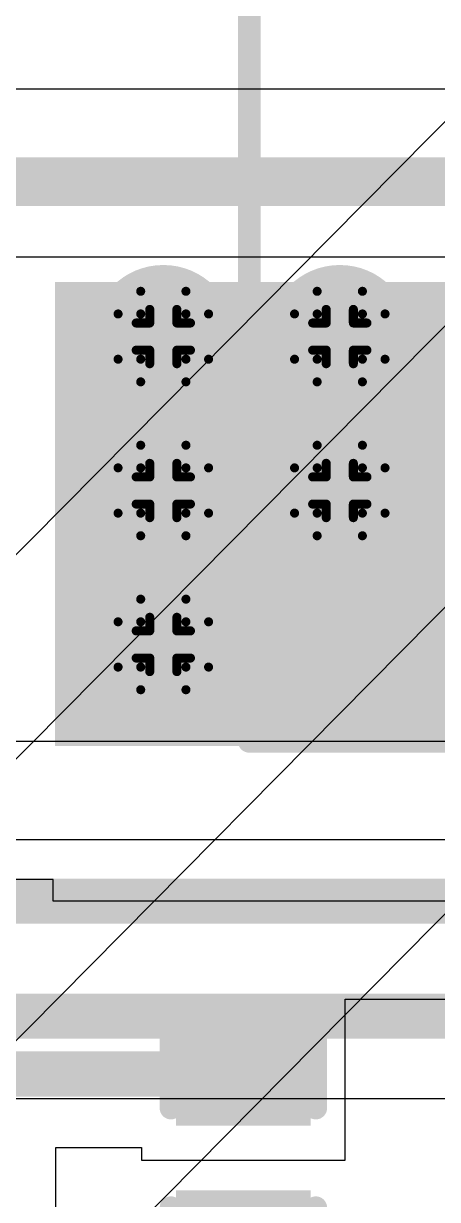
# Model space of a CAD drawing. Header units: inches. Extents: x -4 to 5258, y -4 to 5281.
# Drawn here: x 100.52 to 102.84, y 72.03 to 78.63 of the extents above; entities that cross this region are included whole.
import ezdxf

# ---------------------------------------------------------------- set-up
doc = ezdxf.new("R2010")
doc.units = ezdxf.units.IN
for name, color, linetype in [('Bottom Layer', 5, 'Continuous'), ('Bottom Solder', 6, 'Continuous'), ('Drill Drawing', 1, 'Continuous'), ('Layer 1', 16, 'Continuous'), ('Layer 2', 76, 'Continuous'), ('Top Layer', 1, 'Continuous'), ('Top Overlay', 2, 'Continuous'), ('Top Paste', 8, 'Continuous'), ('Top Solder', 216, 'Continuous'), ('Via Holes', 16, 'Continuous')]:
    doc.layers.add(name, color=color, linetype=linetype)

# ---------------------------------------------------------------- blocks, each defined once
blk = doc.blocks.new('13_WQFN_HR__3_2__31')
at = {"layer": 'Top Solder'}
for p in [(-0.575, 1.8099), (-0.5467, -0.9227), (0.575, 1.81), (1.1783, -0.9227)]:
    blk.add_line(p, (5220.6763, 5271.621), dxfattribs=at)
blk = doc.blocks.new('RES_2010_41')
at = {"layer": 'Top Layer'}
for points in [[(-2.8, 1.4), (-1.9, 1.4), (-1.9, -1.4), (-2.8, -1.4)], [(1.9, 1.4), (2.8, 1.4), (2.8, -1.4), (1.9, -1.4)]]:
    blk.add_hatch(color=1, dxfattribs=at).paths.add_polyline_path(points)
at = {"layer": 'Top Paste'}
for points in [[(-2.8, 1.4), (-1.9, 1.4), (-1.9, -1.4), (-2.8, -1.4)], [(1.9, 1.4), (2.8, 1.4), (2.8, -1.4), (1.9, -1.4)]]:
    blk.add_hatch(color=8, dxfattribs=at).paths.add_polyline_path(points)
at = {"layer": 'Top Solder'}
for points in [[(-2.9016, 1.5016), (-1.7984, 1.5016), (-1.7984, -1.5016), (-2.9016, -1.5016)], [(1.7984, 1.5016), (2.9016, 1.5016), (2.9016, -1.5016), (1.7984, -1.5016)]]:
    blk.add_hatch(color=216, dxfattribs=at).paths.add_polyline_path(points)
at = {"layer": 'Top Overlay'}
for points in [[(-2.921, 1.524, 0.127, 0.127, 0), (-2.921, -1.524, 0.127, 0.127, 0)], [(-2.921, 1.524, 0.127, 0.127, 0), (2.921, 1.524, 0.127, 0.127, 0)], [(2.921, 1.524, 0.127, 0.127, 0), (2.921, -1.524, 0.127, 0.127, 0)], [(-2.921, -1.524, 0.127, 0.127, 0), (2.921, -1.524, 0.127, 0.127, 0)]]:
    blk.add_lwpolyline(points, format="xyseb", dxfattribs=at)
for points in [[(-2.9527, 1.524, 0.0635, 0.0635, 1), (-2.8893, 1.524, 0.0635, 0.0635, 1)], [(-2.9527, 1.524, 0.0635, 0.0635, 1), (-2.8893, 1.524, 0.0635, 0.0635, 1)], [(2.8893, 1.524, 0.0635, 0.0635, 1), (2.9527, 1.524, 0.0635, 0.0635, 1)], [(2.8893, 1.524, 0.0635, 0.0635, 1), (2.9527, 1.524, 0.0635, 0.0635, 1)], [(-2.9527, -1.524, 0.0635, 0.0635, 1), (-2.8893, -1.524, 0.0635, 0.0635, 1)], [(-2.9527, -1.524, 0.0635, 0.0635, 1), (-2.8893, -1.524, 0.0635, 0.0635, 1)], [(2.8893, -1.524, 0.0635, 0.0635, 1), (2.9527, -1.524, 0.0635, 0.0635, 1)], [(2.8893, -1.524, 0.0635, 0.0635, 1), (2.9527, -1.524, 0.0635, 0.0635, 1)]]:
    blk.add_lwpolyline(points, format="xyseb", close=True, dxfattribs=at)
blk = doc.blocks.new('C___0402_235')
at = {"layer": 'Top Layer'}
for points in [[(-0.6985, -0.3175), (-0.6985, 0.3175), (-0.2413, 0.3175), (-0.2413, -0.3175)], [(0.2413, -0.3175), (0.2413, 0.3175), (0.6985, 0.3175), (0.6985, -0.3175)]]:
    blk.add_hatch(color=1, dxfattribs=at).paths.add_polyline_path(points)
at = {"layer": 'Top Paste'}
for points in [[(-0.6985, -0.3175), (-0.6985, 0.3175), (-0.2413, 0.3175), (-0.2413, -0.3175)], [(0.2413, -0.3175), (0.2413, 0.3175), (0.6985, 0.3175), (0.6985, -0.3175)]]:
    blk.add_hatch(color=8, dxfattribs=at).paths.add_polyline_path(points)
at = {"layer": 'Top Solder'}
for points in [[(-0.7585, -0.3775), (-0.7585, 0.3775), (-0.1813, 0.3775), (-0.1813, -0.3775)], [(0.1813, -0.3775), (0.1813, 0.3775), (0.7585, 0.3775), (0.7585, -0.3775)]]:
    blk.add_hatch(color=216, dxfattribs=at).paths.add_polyline_path(points)
at = {"layer": 'Top Overlay'}
for points in [[(-0.7874, 0.4064, 0.127, 0.127, 0), (-0.2794, 0.4064, 0.127, 0.127, 0)], [(-0.7874, -0.4064, 0.127, 0.127, 0), (-0.7874, 0.4064, 0.127, 0.127, 0)], [(0.2794, 0.4064, 0.127, 0.127, 0), (0.7874, 0.4064, 0.127, 0.127, 0)], [(0.7874, -0.4064, 0.127, 0.127, 0), (0.7874, 0.4064, 0.127, 0.127, 0)], [(-0.7874, -0.4064, 0.127, 0.127, 0), (-0.2794, -0.4064, 0.127, 0.127, 0)], [(0.7874, -0.4064, 0.127, 0.127, 0), (0.2794, -0.4064, 0.127, 0.127, 0)]]:
    blk.add_lwpolyline(points, format="xyseb", dxfattribs=at)
for points in [[(-0.8191, 0.4064, 0.0635, 0.0635, 1), (-0.7556, 0.4064, 0.0635, 0.0635, 1)], [(-0.8191, 0.4064, 0.0635, 0.0635, 1), (-0.7556, 0.4064, 0.0635, 0.0635, 1)], [(-0.3112, 0.4064, 0.0635, 0.0635, 1), (-0.2477, 0.4064, 0.0635, 0.0635, 1)], [(0.2477, 0.4064, 0.0635, 0.0635, 1), (0.3111, 0.4064, 0.0635, 0.0635, 1)], [(0.7557, 0.4064, 0.0635, 0.0635, 1), (0.8192, 0.4064, 0.0635, 0.0635, 1)], [(0.7557, 0.4064, 0.0635, 0.0635, 1), (0.8192, 0.4064, 0.0635, 0.0635, 1)], [(-0.8191, -0.4064, 0.0635, 0.0635, 1), (-0.7556, -0.4064, 0.0635, 0.0635, 1)], [(-0.8191, -0.4064, 0.0635, 0.0635, 1), (-0.7556, -0.4064, 0.0635, 0.0635, 1)], [(-0.3111, -0.4064, 0.0635, 0.0635, 1), (-0.2477, -0.4064, 0.0635, 0.0635, 1)], [(0.2477, -0.4064, 0.0635, 0.0635, 1), (0.3111, -0.4064, 0.0635, 0.0635, 1)], [(0.7556, -0.4064, 0.0635, 0.0635, 1), (0.8191, -0.4064, 0.0635, 0.0635, 1)], [(0.7556, -0.4064, 0.0635, 0.0635, 1), (0.8191, -0.4064, 0.0635, 0.0635, 1)]]:
    blk.add_lwpolyline(points, format="xyseb", close=True, dxfattribs=at)

msp = doc.modelspace()

# ---------------------------------------------------------------- hatches: boundary and pattern name
at = {"layer": 'Bottom Layer'}
h = msp.add_hatch(color=5, dxfattribs=at)
edge = h.paths.add_edge_path()
edge.add_arc((101.3029, 76.8687), 0.3, 0, 360)
h = msp.add_hatch(color=5, dxfattribs=at)
edge = h.paths.add_edge_path()
edge.add_arc((102.2935, 76.8687), 0.3, 0, 360)
h = msp.add_hatch(color=5, dxfattribs=at)
edge = h.paths.add_edge_path()
edge.add_arc((101.3029, 76.0051), 0.3, 0, 360)
h = msp.add_hatch(color=5, dxfattribs=at)
edge = h.paths.add_edge_path()
edge.add_arc((102.2935, 76.0051), 0.3, 0, 360)
h = msp.add_hatch(color=5, dxfattribs=at)
edge = h.paths.add_edge_path()
edge.add_arc((101.3029, 75.1414), 0.3, 0, 360)
at = {"layer": 'Bottom Solder'}
h = msp.add_hatch(color=6, dxfattribs=at)
edge = h.paths.add_edge_path()
edge.add_arc((101.3029, 76.8687), 0.4016, 0, 360)
h = msp.add_hatch(color=6, dxfattribs=at)
edge = h.paths.add_edge_path()
edge.add_arc((102.2935, 76.8687), 0.4016, 0, 360)
h = msp.add_hatch(color=6, dxfattribs=at)
edge = h.paths.add_edge_path()
edge.add_arc((101.3029, 76.0051), 0.4016, 0, 360)
h = msp.add_hatch(color=6, dxfattribs=at)
edge = h.paths.add_edge_path()
edge.add_arc((102.2935, 76.0051), 0.4016, 0, 360)
h = msp.add_hatch(color=6, dxfattribs=at)
edge = h.paths.add_edge_path()
edge.add_arc((101.3029, 75.1414), 0.4016, 0, 360)
at = {"layer": 'Layer 1'}
h = msp.add_hatch(color=16, dxfattribs=at)
edge = h.paths.add_edge_path()
edge.add_arc((101.3029, 76.8687), 0.3, 0, 360)
h = msp.add_hatch(color=16, dxfattribs=at)
edge = h.paths.add_edge_path()
edge.add_arc((102.2935, 76.8687), 0.3, 0, 360)
h = msp.add_hatch(color=16, dxfattribs=at)
edge = h.paths.add_edge_path()
edge.add_arc((101.3029, 76.0051), 0.3, 0, 360)
h = msp.add_hatch(color=16, dxfattribs=at)
edge = h.paths.add_edge_path()
edge.add_arc((102.2935, 76.0051), 0.3, 0, 360)
h = msp.add_hatch(color=16, dxfattribs=at)
edge = h.paths.add_edge_path()
edge.add_arc((101.3029, 75.1414), 0.3, 0, 360)
at = {"layer": 'Layer 2'}
h = msp.add_hatch(color=76, dxfattribs=at)
edge = h.paths.add_edge_path()
edge.add_arc((101.3029, 76.8687), 0.3, 0, 360)
h = msp.add_hatch(color=76, dxfattribs=at)
edge = h.paths.add_edge_path()
edge.add_arc((102.2935, 76.8687), 0.3, 0, 360)
h = msp.add_hatch(color=76, dxfattribs=at)
edge = h.paths.add_edge_path()
edge.add_arc((101.3029, 76.0051), 0.3, 0, 360)
h = msp.add_hatch(color=76, dxfattribs=at)
edge = h.paths.add_edge_path()
edge.add_arc((102.2935, 76.0051), 0.3, 0, 360)
h = msp.add_hatch(color=76, dxfattribs=at)
edge = h.paths.add_edge_path()
edge.add_arc((101.3029, 75.1414), 0.3, 0, 360)
at = {"layer": 'Top Layer'}
msp.add_hatch(color=1, dxfattribs=at).paths.add_polyline_path([(106.3489, 77.1747), (100.6955, 77.1747), (100.6955, 74.5718), (106.3489, 74.5718)])
h = msp.add_hatch(color=1, dxfattribs=at)
edge = h.paths.add_edge_path()
edge.add_arc((101.3029, 76.8687), 0.3, 0, 360)
h = msp.add_hatch(color=1, dxfattribs=at)
edge = h.paths.add_edge_path()
edge.add_arc((102.2935, 76.8687), 0.3, 0, 360)
h = msp.add_hatch(color=1, dxfattribs=at)
edge = h.paths.add_edge_path()
edge.add_arc((101.3029, 76.0051), 0.3, 0, 360)
h = msp.add_hatch(color=1, dxfattribs=at)
edge = h.paths.add_edge_path()
edge.add_arc((102.2935, 76.0051), 0.3, 0, 360)
h = msp.add_hatch(color=1, dxfattribs=at)
edge = h.paths.add_edge_path()
edge.add_arc((101.3029, 75.1414), 0.3, 0, 360)
at = {"layer": 'Top Solder'}
h = msp.add_hatch(color=216, dxfattribs=at)
edge = h.paths.add_edge_path()
edge.add_arc((101.3029, 76.8687), 0.4016, 0, 360)
h = msp.add_hatch(color=216, dxfattribs=at)
edge = h.paths.add_edge_path()
edge.add_arc((102.2935, 76.8687), 0.4016, 0, 360)
h = msp.add_hatch(color=216, dxfattribs=at)
edge = h.paths.add_edge_path()
edge.add_arc((101.3029, 76.0051), 0.4016, 0, 360)
h = msp.add_hatch(color=216, dxfattribs=at)
edge = h.paths.add_edge_path()
edge.add_arc((102.2935, 76.0051), 0.4016, 0, 360)
h = msp.add_hatch(color=216, dxfattribs=at)
edge = h.paths.add_edge_path()
edge.add_arc((101.3029, 75.1414), 0.4016, 0, 360)
at = {"layer": 'Via Holes'}
h = msp.add_hatch(color=7, dxfattribs=at)
edge = h.paths.add_edge_path()
edge.add_arc((101.3029, 76.8687), 0.15, 0, 360)
h = msp.add_hatch(color=7, dxfattribs=at)
edge = h.paths.add_edge_path()
edge.add_arc((102.2935, 76.8687), 0.15, 0, 360)
h = msp.add_hatch(color=7, dxfattribs=at)
edge = h.paths.add_edge_path()
edge.add_arc((101.3029, 76.0051), 0.15, 0, 360)
h = msp.add_hatch(color=7, dxfattribs=at)
edge = h.paths.add_edge_path()
edge.add_arc((102.2935, 76.0051), 0.15, 0, 360)
h = msp.add_hatch(color=7, dxfattribs=at)
edge = h.paths.add_edge_path()
edge.add_arc((101.3029, 75.1414), 0.15, 0, 360)

# ---------------------------------------------------------------- linework, layer by layer
at = {"layer": 'Drill Drawing'}
for points in [[(101.1759, 76.9957, 0.0508, 0.0508, 0), (101.1759, 77.1227, 0.0508, 0.0508, 0)], [(101.1759, 77.1227, 0.0508, 0.0508, 0), (101.4299, 77.1227, 0.0508, 0.0508, 0)], [(101.4299, 76.9957, 0.0508, 0.0508, 0), (101.4299, 77.1227, 0.0508, 0.0508, 0)], [(102.1665, 76.9957, 0.0508, 0.0508, 0), (102.1665, 77.1227, 0.0508, 0.0508, 0)], [(102.1665, 77.1227, 0.0508, 0.0508, 0), (102.4205, 77.1227, 0.0508, 0.0508, 0)], [(102.4205, 76.9957, 0.0508, 0.0508, 0), (102.4205, 77.1227, 0.0508, 0.0508, 0)], [(101.0489, 76.7417, 0.0508, 0.0508, 0), (101.0489, 76.9957, 0.0508, 0.0508, 0)], [(101.0489, 76.9957, 0.0508, 0.0508, 0), (101.1759, 76.9957, 0.0508, 0.0508, 0)], [(101.2267, 76.9449, 0.0508, 0.0508, 0), (101.2267, 77.0211, 0.0508, 0.0508, 0)], [(101.2267, 77.0211, 0.0508, 0.0508, 0), (101.3791, 77.0211, 0.0508, 0.0508, 0)], [(101.3791, 76.9449, 0.0508, 0.0508, 0), (101.3791, 77.0211, 0.0508, 0.0508, 0)], [(101.4299, 76.9957, 0.0508, 0.0508, 0), (101.5569, 76.9957, 0.0508, 0.0508, 0)], [(101.5569, 76.7417, 0.0508, 0.0508, 0), (101.5569, 76.9957, 0.0508, 0.0508, 0)], [(102.0395, 76.7417, 0.0508, 0.0508, 0), (102.0395, 76.9957, 0.0508, 0.0508, 0)], [(102.0395, 76.9957, 0.0508, 0.0508, 0), (102.1665, 76.9957, 0.0508, 0.0508, 0)], [(102.2173, 76.9449, 0.0508, 0.0508, 0), (102.2173, 77.0211, 0.0508, 0.0508, 0)], [(102.2173, 77.0211, 0.0508, 0.0508, 0), (102.3697, 77.0211, 0.0508, 0.0508, 0)], [(102.3697, 76.9449, 0.0508, 0.0508, 0), (102.3697, 77.0211, 0.0508, 0.0508, 0)], [(102.4205, 76.9957, 0.0508, 0.0508, 0), (102.5475, 76.9957, 0.0508, 0.0508, 0)], [(102.5475, 76.7417, 0.0508, 0.0508, 0), (102.5475, 76.9957, 0.0508, 0.0508, 0)], [(101.1505, 76.7925, 0.0508, 0.0508, 0), (101.1505, 76.9449, 0.0508, 0.0508, 0)], [(101.1505, 76.9449, 0.0508, 0.0508, 0), (101.2267, 76.9449, 0.0508, 0.0508, 0)], [(101.3791, 76.9449, 0.0508, 0.0508, 0), (101.4553, 76.9449, 0.0508, 0.0508, 0)], [(101.4553, 76.7925, 0.0508, 0.0508, 0), (101.4553, 76.9449, 0.0508, 0.0508, 0)], [(102.1411, 76.7925, 0.0508, 0.0508, 0), (102.1411, 76.9449, 0.0508, 0.0508, 0)], [(102.1411, 76.9449, 0.0508, 0.0508, 0), (102.2173, 76.9449, 0.0508, 0.0508, 0)], [(102.3697, 76.9449, 0.0508, 0.0508, 0), (102.4459, 76.9449, 0.0508, 0.0508, 0)], [(102.4459, 76.7925, 0.0508, 0.0508, 0), (102.4459, 76.9449, 0.0508, 0.0508, 0)], [(101.1505, 76.7925, 0.0508, 0.0508, 0), (101.2267, 76.7925, 0.0508, 0.0508, 0)], [(101.2267, 76.7163, 0.0508, 0.0508, 0), (101.2267, 76.7925, 0.0508, 0.0508, 0)], [(101.3791, 76.7925, 0.0508, 0.0508, 0), (101.4553, 76.7925, 0.0508, 0.0508, 0)], [(101.3791, 76.7163, 0.0508, 0.0508, 0), (101.3791, 76.7925, 0.0508, 0.0508, 0)], [(102.1411, 76.7925, 0.0508, 0.0508, 0), (102.2173, 76.7925, 0.0508, 0.0508, 0)], [(102.2173, 76.7163, 0.0508, 0.0508, 0), (102.2173, 76.7925, 0.0508, 0.0508, 0)], [(102.3697, 76.7925, 0.0508, 0.0508, 0), (102.4459, 76.7925, 0.0508, 0.0508, 0)], [(102.3697, 76.7163, 0.0508, 0.0508, 0), (102.3697, 76.7925, 0.0508, 0.0508, 0)], [(101.0489, 76.7417, 0.0508, 0.0508, 0), (101.1759, 76.7417, 0.0508, 0.0508, 0)], [(101.1759, 76.6147, 0.0508, 0.0508, 0), (101.1759, 76.7417, 0.0508, 0.0508, 0)], [(101.2267, 76.7163, 0.0508, 0.0508, 0), (101.3791, 76.7163, 0.0508, 0.0508, 0)], [(101.4299, 76.7417, 0.0508, 0.0508, 0), (101.5569, 76.7417, 0.0508, 0.0508, 0)], [(101.4299, 76.6147, 0.0508, 0.0508, 0), (101.4299, 76.7417, 0.0508, 0.0508, 0)], [(102.0395, 76.7417, 0.0508, 0.0508, 0), (102.1665, 76.7417, 0.0508, 0.0508, 0)], [(102.1665, 76.6147, 0.0508, 0.0508, 0), (102.1665, 76.7417, 0.0508, 0.0508, 0)], [(102.2173, 76.7163, 0.0508, 0.0508, 0), (102.3697, 76.7163, 0.0508, 0.0508, 0)], [(102.4205, 76.7417, 0.0508, 0.0508, 0), (102.5475, 76.7417, 0.0508, 0.0508, 0)], [(102.4205, 76.6147, 0.0508, 0.0508, 0), (102.4205, 76.7417, 0.0508, 0.0508, 0)], [(101.1759, 76.6147, 0.0508, 0.0508, 0), (101.4299, 76.6147, 0.0508, 0.0508, 0)], [(102.1665, 76.6147, 0.0508, 0.0508, 0), (102.4205, 76.6147, 0.0508, 0.0508, 0)], [(101.1759, 76.1321, 0.0508, 0.0508, 0), (101.1759, 76.2591, 0.0508, 0.0508, 0)], [(101.1759, 76.2591, 0.0508, 0.0508, 0), (101.4299, 76.2591, 0.0508, 0.0508, 0)], [(101.4299, 76.1321, 0.0508, 0.0508, 0), (101.4299, 76.2591, 0.0508, 0.0508, 0)], [(102.1665, 76.1321, 0.0508, 0.0508, 0), (102.1665, 76.2591, 0.0508, 0.0508, 0)], [(102.1665, 76.2591, 0.0508, 0.0508, 0), (102.4205, 76.2591, 0.0508, 0.0508, 0)], [(102.4205, 76.1321, 0.0508, 0.0508, 0), (102.4205, 76.2591, 0.0508, 0.0508, 0)], [(101.0489, 75.8781, 0.0508, 0.0508, 0), (101.0489, 76.1321, 0.0508, 0.0508, 0)], [(101.0489, 76.1321, 0.0508, 0.0508, 0), (101.1759, 76.1321, 0.0508, 0.0508, 0)], [(101.2267, 76.0813, 0.0508, 0.0508, 0), (101.2267, 76.1575, 0.0508, 0.0508, 0)], [(101.2267, 76.1575, 0.0508, 0.0508, 0), (101.3791, 76.1575, 0.0508, 0.0508, 0)], [(101.3791, 76.0813, 0.0508, 0.0508, 0), (101.3791, 76.1575, 0.0508, 0.0508, 0)], [(101.4299, 76.1321, 0.0508, 0.0508, 0), (101.5569, 76.1321, 0.0508, 0.0508, 0)], [(101.5569, 75.8781, 0.0508, 0.0508, 0), (101.5569, 76.1321, 0.0508, 0.0508, 0)], [(102.0395, 75.8781, 0.0508, 0.0508, 0), (102.0395, 76.1321, 0.0508, 0.0508, 0)], [(102.0395, 76.1321, 0.0508, 0.0508, 0), (102.1665, 76.1321, 0.0508, 0.0508, 0)], [(102.2173, 76.0813, 0.0508, 0.0508, 0), (102.2173, 76.1575, 0.0508, 0.0508, 0)], [(102.2173, 76.1575, 0.0508, 0.0508, 0), (102.3697, 76.1575, 0.0508, 0.0508, 0)], [(102.3697, 76.0813, 0.0508, 0.0508, 0), (102.3697, 76.1575, 0.0508, 0.0508, 0)], [(102.4205, 76.1321, 0.0508, 0.0508, 0), (102.5475, 76.1321, 0.0508, 0.0508, 0)], [(102.5475, 75.8781, 0.0508, 0.0508, 0), (102.5475, 76.1321, 0.0508, 0.0508, 0)], [(101.1505, 75.9289, 0.0508, 0.0508, 0), (101.1505, 76.0813, 0.0508, 0.0508, 0)], [(101.1505, 76.0813, 0.0508, 0.0508, 0), (101.2267, 76.0813, 0.0508, 0.0508, 0)], [(101.3791, 76.0813, 0.0508, 0.0508, 0), (101.4553, 76.0813, 0.0508, 0.0508, 0)], [(101.4553, 75.9289, 0.0508, 0.0508, 0), (101.4553, 76.0813, 0.0508, 0.0508, 0)], [(102.1411, 75.9289, 0.0508, 0.0508, 0), (102.1411, 76.0813, 0.0508, 0.0508, 0)], [(102.1411, 76.0813, 0.0508, 0.0508, 0), (102.2173, 76.0813, 0.0508, 0.0508, 0)], [(102.3697, 76.0813, 0.0508, 0.0508, 0), (102.4459, 76.0813, 0.0508, 0.0508, 0)], [(102.4459, 75.9289, 0.0508, 0.0508, 0), (102.4459, 76.0813, 0.0508, 0.0508, 0)], [(101.1505, 75.9289, 0.0508, 0.0508, 0), (101.2267, 75.9289, 0.0508, 0.0508, 0)], [(101.2267, 75.8527, 0.0508, 0.0508, 0), (101.2267, 75.9289, 0.0508, 0.0508, 0)], [(101.3791, 75.9289, 0.0508, 0.0508, 0), (101.4553, 75.9289, 0.0508, 0.0508, 0)], [(101.3791, 75.8527, 0.0508, 0.0508, 0), (101.3791, 75.9289, 0.0508, 0.0508, 0)], [(102.1411, 75.9289, 0.0508, 0.0508, 0), (102.2173, 75.9289, 0.0508, 0.0508, 0)], [(102.2173, 75.8527, 0.0508, 0.0508, 0), (102.2173, 75.9289, 0.0508, 0.0508, 0)], [(102.3697, 75.9289, 0.0508, 0.0508, 0), (102.4459, 75.9289, 0.0508, 0.0508, 0)], [(102.3697, 75.8527, 0.0508, 0.0508, 0), (102.3697, 75.9289, 0.0508, 0.0508, 0)], [(101.0489, 75.8781, 0.0508, 0.0508, 0), (101.1759, 75.8781, 0.0508, 0.0508, 0)], [(101.1759, 75.7511, 0.0508, 0.0508, 0), (101.1759, 75.8781, 0.0508, 0.0508, 0)], [(101.2267, 75.8527, 0.0508, 0.0508, 0), (101.3791, 75.8527, 0.0508, 0.0508, 0)], [(101.4299, 75.8781, 0.0508, 0.0508, 0), (101.5569, 75.8781, 0.0508, 0.0508, 0)], [(101.4299, 75.7511, 0.0508, 0.0508, 0), (101.4299, 75.8781, 0.0508, 0.0508, 0)], [(102.0395, 75.8781, 0.0508, 0.0508, 0), (102.1665, 75.8781, 0.0508, 0.0508, 0)], [(102.1665, 75.7511, 0.0508, 0.0508, 0), (102.1665, 75.8781, 0.0508, 0.0508, 0)], [(102.2173, 75.8527, 0.0508, 0.0508, 0), (102.3697, 75.8527, 0.0508, 0.0508, 0)], [(102.4205, 75.8781, 0.0508, 0.0508, 0), (102.5475, 75.8781, 0.0508, 0.0508, 0)], [(102.4205, 75.7511, 0.0508, 0.0508, 0), (102.4205, 75.8781, 0.0508, 0.0508, 0)], [(101.1759, 75.7511, 0.0508, 0.0508, 0), (101.4299, 75.7511, 0.0508, 0.0508, 0)], [(102.1665, 75.7511, 0.0508, 0.0508, 0), (102.4205, 75.7511, 0.0508, 0.0508, 0)], [(101.1759, 75.2684, 0.0508, 0.0508, 0), (101.1759, 75.3954, 0.0508, 0.0508, 0)], [(101.1759, 75.3954, 0.0508, 0.0508, 0), (101.4299, 75.3954, 0.0508, 0.0508, 0)], [(101.4299, 75.2684, 0.0508, 0.0508, 0), (101.4299, 75.3954, 0.0508, 0.0508, 0)], [(101.0489, 75.0144, 0.0508, 0.0508, 0), (101.0489, 75.2684, 0.0508, 0.0508, 0)], [(101.0489, 75.2684, 0.0508, 0.0508, 0), (101.1759, 75.2684, 0.0508, 0.0508, 0)], [(101.2267, 75.2176, 0.0508, 0.0508, 0), (101.2267, 75.2938, 0.0508, 0.0508, 0)], [(101.2267, 75.2938, 0.0508, 0.0508, 0), (101.3791, 75.2938, 0.0508, 0.0508, 0)], [(101.3791, 75.2176, 0.0508, 0.0508, 0), (101.3791, 75.2938, 0.0508, 0.0508, 0)], [(101.4299, 75.2684, 0.0508, 0.0508, 0), (101.5569, 75.2684, 0.0508, 0.0508, 0)], [(101.5569, 75.0144, 0.0508, 0.0508, 0), (101.5569, 75.2684, 0.0508, 0.0508, 0)], [(101.1505, 75.0652, 0.0508, 0.0508, 0), (101.1505, 75.2176, 0.0508, 0.0508, 0)], [(101.1505, 75.2176, 0.0508, 0.0508, 0), (101.2267, 75.2176, 0.0508, 0.0508, 0)], [(101.3791, 75.2176, 0.0508, 0.0508, 0), (101.4553, 75.2176, 0.0508, 0.0508, 0)], [(101.4553, 75.0652, 0.0508, 0.0508, 0), (101.4553, 75.2176, 0.0508, 0.0508, 0)], [(101.1505, 75.0652, 0.0508, 0.0508, 0), (101.2267, 75.0652, 0.0508, 0.0508, 0)], [(101.2267, 74.989, 0.0508, 0.0508, 0), (101.2267, 75.0652, 0.0508, 0.0508, 0)], [(101.3791, 75.0652, 0.0508, 0.0508, 0), (101.4553, 75.0652, 0.0508, 0.0508, 0)], [(101.3791, 74.989, 0.0508, 0.0508, 0), (101.3791, 75.0652, 0.0508, 0.0508, 0)], [(101.0489, 75.0144, 0.0508, 0.0508, 0), (101.1759, 75.0144, 0.0508, 0.0508, 0)], [(101.1759, 74.8874, 0.0508, 0.0508, 0), (101.1759, 75.0144, 0.0508, 0.0508, 0)], [(101.4299, 75.0144, 0.0508, 0.0508, 0), (101.5569, 75.0144, 0.0508, 0.0508, 0)], [(101.4299, 74.8874, 0.0508, 0.0508, 0), (101.4299, 75.0144, 0.0508, 0.0508, 0)], [(101.2267, 74.989, 0.0508, 0.0508, 0), (101.3791, 74.989, 0.0508, 0.0508, 0)], [(101.1759, 74.8874, 0.0508, 0.0508, 0), (101.4299, 74.8874, 0.0508, 0.0508, 0)]]:
    msp.add_lwpolyline(points, format="xyseb", dxfattribs=at)
for points in [[(101.1632, 77.1227, 0.0254, 0.0254, 1), (101.1886, 77.1227, 0.0254, 0.0254, 1)], [(101.1632, 77.1227, 0.0254, 0.0254, 1), (101.1886, 77.1227, 0.0254, 0.0254, 1)], [(101.4172, 77.1227, 0.0254, 0.0254, 1), (101.4426, 77.1227, 0.0254, 0.0254, 1)], [(101.4172, 77.1227, 0.0254, 0.0254, 1), (101.4426, 77.1227, 0.0254, 0.0254, 1)], [(102.1538, 77.1227, 0.0254, 0.0254, 1), (102.1792, 77.1227, 0.0254, 0.0254, 1)], [(102.1538, 77.1227, 0.0254, 0.0254, 1), (102.1792, 77.1227, 0.0254, 0.0254, 1)], [(102.4078, 77.1227, 0.0254, 0.0254, 1), (102.4332, 77.1227, 0.0254, 0.0254, 1)], [(102.4078, 77.1227, 0.0254, 0.0254, 1), (102.4332, 77.1227, 0.0254, 0.0254, 1)], [(101.0362, 76.9957, 0.0254, 0.0254, 1), (101.0616, 76.9957, 0.0254, 0.0254, 1)], [(101.0362, 76.9957, 0.0254, 0.0254, 1), (101.0616, 76.9957, 0.0254, 0.0254, 1)], [(101.1632, 76.9957, 0.0254, 0.0254, 1), (101.1886, 76.9957, 0.0254, 0.0254, 1)], [(101.1632, 76.9957, 0.0254, 0.0254, 1), (101.1886, 76.9957, 0.0254, 0.0254, 1)], [(101.214, 77.0211, 0.0254, 0.0254, 1), (101.2394, 77.0211, 0.0254, 0.0254, 1)], [(101.214, 77.0211, 0.0254, 0.0254, 1), (101.2394, 77.0211, 0.0254, 0.0254, 1)], [(101.3664, 77.0211, 0.0254, 0.0254, 1), (101.3918, 77.0211, 0.0254, 0.0254, 1)], [(101.3664, 77.0211, 0.0254, 0.0254, 1), (101.3918, 77.0211, 0.0254, 0.0254, 1)], [(101.4172, 76.9957, 0.0254, 0.0254, 1), (101.4426, 76.9957, 0.0254, 0.0254, 1)], [(101.4172, 76.9957, 0.0254, 0.0254, 1), (101.4426, 76.9957, 0.0254, 0.0254, 1)], [(101.5442, 76.9957, 0.0254, 0.0254, 1), (101.5696, 76.9957, 0.0254, 0.0254, 1)], [(101.5442, 76.9957, 0.0254, 0.0254, 1), (101.5696, 76.9957, 0.0254, 0.0254, 1)], [(102.0268, 76.9957, 0.0254, 0.0254, 1), (102.0522, 76.9957, 0.0254, 0.0254, 1)], [(102.0268, 76.9957, 0.0254, 0.0254, 1), (102.0522, 76.9957, 0.0254, 0.0254, 1)], [(102.1538, 76.9957, 0.0254, 0.0254, 1), (102.1792, 76.9957, 0.0254, 0.0254, 1)], [(102.1538, 76.9957, 0.0254, 0.0254, 1), (102.1792, 76.9957, 0.0254, 0.0254, 1)], [(102.2046, 77.0211, 0.0254, 0.0254, 1), (102.23, 77.0211, 0.0254, 0.0254, 1)], [(102.2046, 77.0211, 0.0254, 0.0254, 1), (102.23, 77.0211, 0.0254, 0.0254, 1)], [(102.357, 77.0211, 0.0254, 0.0254, 1), (102.3824, 77.0211, 0.0254, 0.0254, 1)], [(102.357, 77.0211, 0.0254, 0.0254, 1), (102.3824, 77.0211, 0.0254, 0.0254, 1)], [(102.4078, 76.9957, 0.0254, 0.0254, 1), (102.4332, 76.9957, 0.0254, 0.0254, 1)], [(102.4078, 76.9957, 0.0254, 0.0254, 1), (102.4332, 76.9957, 0.0254, 0.0254, 1)], [(102.5348, 76.9957, 0.0254, 0.0254, 1), (102.5602, 76.9957, 0.0254, 0.0254, 1)], [(102.5348, 76.9957, 0.0254, 0.0254, 1), (102.5602, 76.9957, 0.0254, 0.0254, 1)], [(101.1378, 76.9449, 0.0254, 0.0254, 1), (101.1632, 76.9449, 0.0254, 0.0254, 1)], [(101.1378, 76.9449, 0.0254, 0.0254, 1), (101.1632, 76.9449, 0.0254, 0.0254, 1)], [(101.214, 76.9449, 0.0254, 0.0254, 1), (101.2394, 76.9449, 0.0254, 0.0254, 1)], [(101.214, 76.9449, 0.0254, 0.0254, 1), (101.2394, 76.9449, 0.0254, 0.0254, 1)], [(101.3664, 76.9449, 0.0254, 0.0254, 1), (101.3918, 76.9449, 0.0254, 0.0254, 1)], [(101.3664, 76.9449, 0.0254, 0.0254, 1), (101.3918, 76.9449, 0.0254, 0.0254, 1)], [(101.4426, 76.9449, 0.0254, 0.0254, 1), (101.468, 76.9449, 0.0254, 0.0254, 1)], [(101.4426, 76.9449, 0.0254, 0.0254, 1), (101.468, 76.9449, 0.0254, 0.0254, 1)], [(102.1284, 76.9449, 0.0254, 0.0254, 1), (102.1538, 76.9449, 0.0254, 0.0254, 1)], [(102.1284, 76.9449, 0.0254, 0.0254, 1), (102.1538, 76.9449, 0.0254, 0.0254, 1)], [(102.2046, 76.9449, 0.0254, 0.0254, 1), (102.23, 76.9449, 0.0254, 0.0254, 1)], [(102.2046, 76.9449, 0.0254, 0.0254, 1), (102.23, 76.9449, 0.0254, 0.0254, 1)], [(102.357, 76.9449, 0.0254, 0.0254, 1), (102.3824, 76.9449, 0.0254, 0.0254, 1)], [(102.357, 76.9449, 0.0254, 0.0254, 1), (102.3824, 76.9449, 0.0254, 0.0254, 1)], [(102.4332, 76.9449, 0.0254, 0.0254, 1), (102.4586, 76.9449, 0.0254, 0.0254, 1)], [(102.4332, 76.9449, 0.0254, 0.0254, 1), (102.4586, 76.9449, 0.0254, 0.0254, 1)], [(101.1378, 76.7925, 0.0254, 0.0254, 1), (101.1632, 76.7925, 0.0254, 0.0254, 1)], [(101.1378, 76.7925, 0.0254, 0.0254, 1), (101.1632, 76.7925, 0.0254, 0.0254, 1)], [(101.214, 76.7925, 0.0254, 0.0254, 1), (101.2394, 76.7925, 0.0254, 0.0254, 1)], [(101.214, 76.7925, 0.0254, 0.0254, 1), (101.2394, 76.7925, 0.0254, 0.0254, 1)], [(101.3664, 76.7925, 0.0254, 0.0254, 1), (101.3918, 76.7925, 0.0254, 0.0254, 1)], [(101.3664, 76.7925, 0.0254, 0.0254, 1), (101.3918, 76.7925, 0.0254, 0.0254, 1)], [(101.4426, 76.7925, 0.0254, 0.0254, 1), (101.468, 76.7925, 0.0254, 0.0254, 1)], [(101.4426, 76.7925, 0.0254, 0.0254, 1), (101.468, 76.7925, 0.0254, 0.0254, 1)], [(102.1284, 76.7925, 0.0254, 0.0254, 1), (102.1538, 76.7925, 0.0254, 0.0254, 1)], [(102.1284, 76.7925, 0.0254, 0.0254, 1), (102.1538, 76.7925, 0.0254, 0.0254, 1)], [(102.2046, 76.7925, 0.0254, 0.0254, 1), (102.23, 76.7925, 0.0254, 0.0254, 1)], [(102.2046, 76.7925, 0.0254, 0.0254, 1), (102.23, 76.7925, 0.0254, 0.0254, 1)], [(102.357, 76.7925, 0.0254, 0.0254, 1), (102.3824, 76.7925, 0.0254, 0.0254, 1)], [(102.357, 76.7925, 0.0254, 0.0254, 1), (102.3824, 76.7925, 0.0254, 0.0254, 1)], [(102.4332, 76.7925, 0.0254, 0.0254, 1), (102.4586, 76.7925, 0.0254, 0.0254, 1)], [(102.4332, 76.7925, 0.0254, 0.0254, 1), (102.4586, 76.7925, 0.0254, 0.0254, 1)], [(101.0362, 76.7417, 0.0254, 0.0254, 1), (101.0616, 76.7417, 0.0254, 0.0254, 1)], [(101.0362, 76.7417, 0.0254, 0.0254, 1), (101.0616, 76.7417, 0.0254, 0.0254, 1)], [(101.1632, 76.7417, 0.0254, 0.0254, 1), (101.1886, 76.7417, 0.0254, 0.0254, 1)], [(101.1632, 76.7417, 0.0254, 0.0254, 1), (101.1886, 76.7417, 0.0254, 0.0254, 1)], [(101.214, 76.7163, 0.0254, 0.0254, 1), (101.2394, 76.7163, 0.0254, 0.0254, 1)], [(101.214, 76.7163, 0.0254, 0.0254, 1), (101.2394, 76.7163, 0.0254, 0.0254, 1)], [(101.3664, 76.7163, 0.0254, 0.0254, 1), (101.3918, 76.7163, 0.0254, 0.0254, 1)], [(101.3664, 76.7163, 0.0254, 0.0254, 1), (101.3918, 76.7163, 0.0254, 0.0254, 1)], [(101.4172, 76.7417, 0.0254, 0.0254, 1), (101.4426, 76.7417, 0.0254, 0.0254, 1)], [(101.4172, 76.7417, 0.0254, 0.0254, 1), (101.4426, 76.7417, 0.0254, 0.0254, 1)], [(101.5442, 76.7417, 0.0254, 0.0254, 1), (101.5696, 76.7417, 0.0254, 0.0254, 1)], [(101.5442, 76.7417, 0.0254, 0.0254, 1), (101.5696, 76.7417, 0.0254, 0.0254, 1)], [(102.0268, 76.7417, 0.0254, 0.0254, 1), (102.0522, 76.7417, 0.0254, 0.0254, 1)], [(102.0268, 76.7417, 0.0254, 0.0254, 1), (102.0522, 76.7417, 0.0254, 0.0254, 1)], [(102.1538, 76.7417, 0.0254, 0.0254, 1), (102.1792, 76.7417, 0.0254, 0.0254, 1)], [(102.1538, 76.7417, 0.0254, 0.0254, 1), (102.1792, 76.7417, 0.0254, 0.0254, 1)], [(102.2046, 76.7163, 0.0254, 0.0254, 1), (102.23, 76.7163, 0.0254, 0.0254, 1)], [(102.2046, 76.7163, 0.0254, 0.0254, 1), (102.23, 76.7163, 0.0254, 0.0254, 1)], [(102.357, 76.7163, 0.0254, 0.0254, 1), (102.3824, 76.7163, 0.0254, 0.0254, 1)], [(102.357, 76.7163, 0.0254, 0.0254, 1), (102.3824, 76.7163, 0.0254, 0.0254, 1)], [(102.4078, 76.7417, 0.0254, 0.0254, 1), (102.4332, 76.7417, 0.0254, 0.0254, 1)], [(102.4078, 76.7417, 0.0254, 0.0254, 1), (102.4332, 76.7417, 0.0254, 0.0254, 1)], [(102.5348, 76.7417, 0.0254, 0.0254, 1), (102.5602, 76.7417, 0.0254, 0.0254, 1)], [(102.5348, 76.7417, 0.0254, 0.0254, 1), (102.5602, 76.7417, 0.0254, 0.0254, 1)], [(101.1632, 76.6147, 0.0254, 0.0254, 1), (101.1886, 76.6147, 0.0254, 0.0254, 1)], [(101.1632, 76.6147, 0.0254, 0.0254, 1), (101.1886, 76.6147, 0.0254, 0.0254, 1)], [(101.4172, 76.6147, 0.0254, 0.0254, 1), (101.4426, 76.6147, 0.0254, 0.0254, 1)], [(101.4172, 76.6147, 0.0254, 0.0254, 1), (101.4426, 76.6147, 0.0254, 0.0254, 1)], [(102.1538, 76.6147, 0.0254, 0.0254, 1), (102.1792, 76.6147, 0.0254, 0.0254, 1)], [(102.1538, 76.6147, 0.0254, 0.0254, 1), (102.1792, 76.6147, 0.0254, 0.0254, 1)], [(102.4078, 76.6147, 0.0254, 0.0254, 1), (102.4332, 76.6147, 0.0254, 0.0254, 1)], [(102.4078, 76.6147, 0.0254, 0.0254, 1), (102.4332, 76.6147, 0.0254, 0.0254, 1)], [(101.1632, 76.2591, 0.0254, 0.0254, 1), (101.1886, 76.2591, 0.0254, 0.0254, 1)], [(101.1632, 76.2591, 0.0254, 0.0254, 1), (101.1886, 76.2591, 0.0254, 0.0254, 1)], [(101.4172, 76.2591, 0.0254, 0.0254, 1), (101.4426, 76.2591, 0.0254, 0.0254, 1)], [(101.4172, 76.2591, 0.0254, 0.0254, 1), (101.4426, 76.2591, 0.0254, 0.0254, 1)], [(102.1538, 76.2591, 0.0254, 0.0254, 1), (102.1792, 76.2591, 0.0254, 0.0254, 1)], [(102.1538, 76.2591, 0.0254, 0.0254, 1), (102.1792, 76.2591, 0.0254, 0.0254, 1)], [(102.4078, 76.2591, 0.0254, 0.0254, 1), (102.4332, 76.2591, 0.0254, 0.0254, 1)], [(102.4078, 76.2591, 0.0254, 0.0254, 1), (102.4332, 76.2591, 0.0254, 0.0254, 1)], [(101.0362, 76.1321, 0.0254, 0.0254, 1), (101.0616, 76.1321, 0.0254, 0.0254, 1)], [(101.0362, 76.1321, 0.0254, 0.0254, 1), (101.0616, 76.1321, 0.0254, 0.0254, 1)], [(101.1632, 76.1321, 0.0254, 0.0254, 1), (101.1886, 76.1321, 0.0254, 0.0254, 1)], [(101.1632, 76.1321, 0.0254, 0.0254, 1), (101.1886, 76.1321, 0.0254, 0.0254, 1)], [(101.214, 76.1575, 0.0254, 0.0254, 1), (101.2394, 76.1575, 0.0254, 0.0254, 1)], [(101.214, 76.1575, 0.0254, 0.0254, 1), (101.2394, 76.1575, 0.0254, 0.0254, 1)], [(101.3664, 76.1575, 0.0254, 0.0254, 1), (101.3918, 76.1575, 0.0254, 0.0254, 1)], [(101.3664, 76.1575, 0.0254, 0.0254, 1), (101.3918, 76.1575, 0.0254, 0.0254, 1)], [(101.4172, 76.1321, 0.0254, 0.0254, 1), (101.4426, 76.1321, 0.0254, 0.0254, 1)], [(101.4172, 76.1321, 0.0254, 0.0254, 1), (101.4426, 76.1321, 0.0254, 0.0254, 1)], [(101.5442, 76.1321, 0.0254, 0.0254, 1), (101.5696, 76.1321, 0.0254, 0.0254, 1)], [(101.5442, 76.1321, 0.0254, 0.0254, 1), (101.5696, 76.1321, 0.0254, 0.0254, 1)], [(102.0268, 76.1321, 0.0254, 0.0254, 1), (102.0522, 76.1321, 0.0254, 0.0254, 1)], [(102.0268, 76.1321, 0.0254, 0.0254, 1), (102.0522, 76.1321, 0.0254, 0.0254, 1)], [(102.1538, 76.1321, 0.0254, 0.0254, 1), (102.1792, 76.1321, 0.0254, 0.0254, 1)], [(102.1538, 76.1321, 0.0254, 0.0254, 1), (102.1792, 76.1321, 0.0254, 0.0254, 1)], [(102.2046, 76.1575, 0.0254, 0.0254, 1), (102.23, 76.1575, 0.0254, 0.0254, 1)], [(102.2046, 76.1575, 0.0254, 0.0254, 1), (102.23, 76.1575, 0.0254, 0.0254, 1)], [(102.357, 76.1575, 0.0254, 0.0254, 1), (102.3824, 76.1575, 0.0254, 0.0254, 1)], [(102.357, 76.1575, 0.0254, 0.0254, 1), (102.3824, 76.1575, 0.0254, 0.0254, 1)], [(102.4078, 76.1321, 0.0254, 0.0254, 1), (102.4332, 76.1321, 0.0254, 0.0254, 1)], [(102.4078, 76.1321, 0.0254, 0.0254, 1), (102.4332, 76.1321, 0.0254, 0.0254, 1)], [(102.5348, 76.1321, 0.0254, 0.0254, 1), (102.5602, 76.1321, 0.0254, 0.0254, 1)], [(102.5348, 76.1321, 0.0254, 0.0254, 1), (102.5602, 76.1321, 0.0254, 0.0254, 1)], [(101.1378, 76.0813, 0.0254, 0.0254, 1), (101.1632, 76.0813, 0.0254, 0.0254, 1)], [(101.1378, 76.0813, 0.0254, 0.0254, 1), (101.1632, 76.0813, 0.0254, 0.0254, 1)], [(101.214, 76.0813, 0.0254, 0.0254, 1), (101.2394, 76.0813, 0.0254, 0.0254, 1)], [(101.214, 76.0813, 0.0254, 0.0254, 1), (101.2394, 76.0813, 0.0254, 0.0254, 1)], [(101.3664, 76.0813, 0.0254, 0.0254, 1), (101.3918, 76.0813, 0.0254, 0.0254, 1)], [(101.3664, 76.0813, 0.0254, 0.0254, 1), (101.3918, 76.0813, 0.0254, 0.0254, 1)], [(101.4426, 76.0813, 0.0254, 0.0254, 1), (101.468, 76.0813, 0.0254, 0.0254, 1)], [(101.4426, 76.0813, 0.0254, 0.0254, 1), (101.468, 76.0813, 0.0254, 0.0254, 1)], [(102.1284, 76.0813, 0.0254, 0.0254, 1), (102.1538, 76.0813, 0.0254, 0.0254, 1)], [(102.1284, 76.0813, 0.0254, 0.0254, 1), (102.1538, 76.0813, 0.0254, 0.0254, 1)], [(102.2046, 76.0813, 0.0254, 0.0254, 1), (102.23, 76.0813, 0.0254, 0.0254, 1)], [(102.2046, 76.0813, 0.0254, 0.0254, 1), (102.23, 76.0813, 0.0254, 0.0254, 1)], [(102.357, 76.0813, 0.0254, 0.0254, 1), (102.3824, 76.0813, 0.0254, 0.0254, 1)], [(102.357, 76.0813, 0.0254, 0.0254, 1), (102.3824, 76.0813, 0.0254, 0.0254, 1)], [(102.4332, 76.0813, 0.0254, 0.0254, 1), (102.4586, 76.0813, 0.0254, 0.0254, 1)], [(102.4332, 76.0813, 0.0254, 0.0254, 1), (102.4586, 76.0813, 0.0254, 0.0254, 1)], [(101.1378, 75.9289, 0.0254, 0.0254, 1), (101.1632, 75.9289, 0.0254, 0.0254, 1)], [(101.1378, 75.9289, 0.0254, 0.0254, 1), (101.1632, 75.9289, 0.0254, 0.0254, 1)], [(101.214, 75.9289, 0.0254, 0.0254, 1), (101.2394, 75.9289, 0.0254, 0.0254, 1)], [(101.214, 75.9289, 0.0254, 0.0254, 1), (101.2394, 75.9289, 0.0254, 0.0254, 1)], [(101.3664, 75.9289, 0.0254, 0.0254, 1), (101.3918, 75.9289, 0.0254, 0.0254, 1)], [(101.3664, 75.9289, 0.0254, 0.0254, 1), (101.3918, 75.9289, 0.0254, 0.0254, 1)], [(101.4426, 75.9289, 0.0254, 0.0254, 1), (101.468, 75.9289, 0.0254, 0.0254, 1)], [(101.4426, 75.9289, 0.0254, 0.0254, 1), (101.468, 75.9289, 0.0254, 0.0254, 1)], [(102.1284, 75.9289, 0.0254, 0.0254, 1), (102.1538, 75.9289, 0.0254, 0.0254, 1)], [(102.1284, 75.9289, 0.0254, 0.0254, 1), (102.1538, 75.9289, 0.0254, 0.0254, 1)], [(102.2046, 75.9289, 0.0254, 0.0254, 1), (102.23, 75.9289, 0.0254, 0.0254, 1)], [(102.2046, 75.9289, 0.0254, 0.0254, 1), (102.23, 75.9289, 0.0254, 0.0254, 1)], [(102.357, 75.9289, 0.0254, 0.0254, 1), (102.3824, 75.9289, 0.0254, 0.0254, 1)], [(102.357, 75.9289, 0.0254, 0.0254, 1), (102.3824, 75.9289, 0.0254, 0.0254, 1)], [(102.4332, 75.9289, 0.0254, 0.0254, 1), (102.4586, 75.9289, 0.0254, 0.0254, 1)], [(102.4332, 75.9289, 0.0254, 0.0254, 1), (102.4586, 75.9289, 0.0254, 0.0254, 1)], [(101.0362, 75.8781, 0.0254, 0.0254, 1), (101.0616, 75.8781, 0.0254, 0.0254, 1)], [(101.0362, 75.8781, 0.0254, 0.0254, 1), (101.0616, 75.8781, 0.0254, 0.0254, 1)], [(101.1632, 75.8781, 0.0254, 0.0254, 1), (101.1886, 75.8781, 0.0254, 0.0254, 1)], [(101.1632, 75.8781, 0.0254, 0.0254, 1), (101.1886, 75.8781, 0.0254, 0.0254, 1)], [(101.214, 75.8527, 0.0254, 0.0254, 1), (101.2394, 75.8527, 0.0254, 0.0254, 1)], [(101.214, 75.8527, 0.0254, 0.0254, 1), (101.2394, 75.8527, 0.0254, 0.0254, 1)], [(101.3664, 75.8527, 0.0254, 0.0254, 1), (101.3918, 75.8527, 0.0254, 0.0254, 1)], [(101.3664, 75.8527, 0.0254, 0.0254, 1), (101.3918, 75.8527, 0.0254, 0.0254, 1)], [(101.4172, 75.8781, 0.0254, 0.0254, 1), (101.4426, 75.8781, 0.0254, 0.0254, 1)], [(101.4172, 75.8781, 0.0254, 0.0254, 1), (101.4426, 75.8781, 0.0254, 0.0254, 1)], [(101.5442, 75.8781, 0.0254, 0.0254, 1), (101.5696, 75.8781, 0.0254, 0.0254, 1)], [(101.5442, 75.8781, 0.0254, 0.0254, 1), (101.5696, 75.8781, 0.0254, 0.0254, 1)], [(102.0268, 75.8781, 0.0254, 0.0254, 1), (102.0522, 75.8781, 0.0254, 0.0254, 1)], [(102.0268, 75.8781, 0.0254, 0.0254, 1), (102.0522, 75.8781, 0.0254, 0.0254, 1)], [(102.1538, 75.8781, 0.0254, 0.0254, 1), (102.1792, 75.8781, 0.0254, 0.0254, 1)], [(102.1538, 75.8781, 0.0254, 0.0254, 1), (102.1792, 75.8781, 0.0254, 0.0254, 1)], [(102.2046, 75.8527, 0.0254, 0.0254, 1), (102.23, 75.8527, 0.0254, 0.0254, 1)], [(102.2046, 75.8527, 0.0254, 0.0254, 1), (102.23, 75.8527, 0.0254, 0.0254, 1)], [(102.357, 75.8527, 0.0254, 0.0254, 1), (102.3824, 75.8527, 0.0254, 0.0254, 1)], [(102.357, 75.8527, 0.0254, 0.0254, 1), (102.3824, 75.8527, 0.0254, 0.0254, 1)], [(102.4078, 75.8781, 0.0254, 0.0254, 1), (102.4332, 75.8781, 0.0254, 0.0254, 1)], [(102.4078, 75.8781, 0.0254, 0.0254, 1), (102.4332, 75.8781, 0.0254, 0.0254, 1)], [(102.5348, 75.8781, 0.0254, 0.0254, 1), (102.5602, 75.8781, 0.0254, 0.0254, 1)], [(102.5348, 75.8781, 0.0254, 0.0254, 1), (102.5602, 75.8781, 0.0254, 0.0254, 1)], [(101.1632, 75.7511, 0.0254, 0.0254, 1), (101.1886, 75.7511, 0.0254, 0.0254, 1)], [(101.1632, 75.7511, 0.0254, 0.0254, 1), (101.1886, 75.7511, 0.0254, 0.0254, 1)], [(101.4172, 75.7511, 0.0254, 0.0254, 1), (101.4426, 75.7511, 0.0254, 0.0254, 1)], [(101.4172, 75.7511, 0.0254, 0.0254, 1), (101.4426, 75.7511, 0.0254, 0.0254, 1)], [(102.1538, 75.7511, 0.0254, 0.0254, 1), (102.1792, 75.7511, 0.0254, 0.0254, 1)], [(102.1538, 75.7511, 0.0254, 0.0254, 1), (102.1792, 75.7511, 0.0254, 0.0254, 1)], [(102.4078, 75.7511, 0.0254, 0.0254, 1), (102.4332, 75.7511, 0.0254, 0.0254, 1)], [(102.4078, 75.7511, 0.0254, 0.0254, 1), (102.4332, 75.7511, 0.0254, 0.0254, 1)], [(101.1632, 75.3954, 0.0254, 0.0254, 1), (101.1886, 75.3954, 0.0254, 0.0254, 1)], [(101.1632, 75.3954, 0.0254, 0.0254, 1), (101.1886, 75.3954, 0.0254, 0.0254, 1)], [(101.4172, 75.3954, 0.0254, 0.0254, 1), (101.4426, 75.3954, 0.0254, 0.0254, 1)], [(101.4172, 75.3954, 0.0254, 0.0254, 1), (101.4426, 75.3954, 0.0254, 0.0254, 1)], [(101.0362, 75.2684, 0.0254, 0.0254, 1), (101.0616, 75.2684, 0.0254, 0.0254, 1)], [(101.0362, 75.2684, 0.0254, 0.0254, 1), (101.0616, 75.2684, 0.0254, 0.0254, 1)], [(101.1632, 75.2684, 0.0254, 0.0254, 1), (101.1886, 75.2684, 0.0254, 0.0254, 1)], [(101.1632, 75.2684, 0.0254, 0.0254, 1), (101.1886, 75.2684, 0.0254, 0.0254, 1)], [(101.214, 75.2938, 0.0254, 0.0254, 1), (101.2394, 75.2938, 0.0254, 0.0254, 1)], [(101.214, 75.2938, 0.0254, 0.0254, 1), (101.2394, 75.2938, 0.0254, 0.0254, 1)], [(101.3664, 75.2938, 0.0254, 0.0254, 1), (101.3918, 75.2938, 0.0254, 0.0254, 1)], [(101.3664, 75.2938, 0.0254, 0.0254, 1), (101.3918, 75.2938, 0.0254, 0.0254, 1)], [(101.4172, 75.2684, 0.0254, 0.0254, 1), (101.4426, 75.2684, 0.0254, 0.0254, 1)], [(101.4172, 75.2684, 0.0254, 0.0254, 1), (101.4426, 75.2684, 0.0254, 0.0254, 1)], [(101.5442, 75.2684, 0.0254, 0.0254, 1), (101.5696, 75.2684, 0.0254, 0.0254, 1)], [(101.5442, 75.2684, 0.0254, 0.0254, 1), (101.5696, 75.2684, 0.0254, 0.0254, 1)], [(101.1378, 75.2176, 0.0254, 0.0254, 1), (101.1632, 75.2176, 0.0254, 0.0254, 1)], [(101.1378, 75.2176, 0.0254, 0.0254, 1), (101.1632, 75.2176, 0.0254, 0.0254, 1)], [(101.214, 75.2176, 0.0254, 0.0254, 1), (101.2394, 75.2176, 0.0254, 0.0254, 1)], [(101.214, 75.2176, 0.0254, 0.0254, 1), (101.2394, 75.2176, 0.0254, 0.0254, 1)], [(101.3664, 75.2176, 0.0254, 0.0254, 1), (101.3918, 75.2176, 0.0254, 0.0254, 1)], [(101.3664, 75.2176, 0.0254, 0.0254, 1), (101.3918, 75.2176, 0.0254, 0.0254, 1)], [(101.4426, 75.2176, 0.0254, 0.0254, 1), (101.468, 75.2176, 0.0254, 0.0254, 1)], [(101.4426, 75.2176, 0.0254, 0.0254, 1), (101.468, 75.2176, 0.0254, 0.0254, 1)], [(101.1378, 75.0652, 0.0254, 0.0254, 1), (101.1632, 75.0652, 0.0254, 0.0254, 1)], [(101.1378, 75.0652, 0.0254, 0.0254, 1), (101.1632, 75.0652, 0.0254, 0.0254, 1)], [(101.214, 75.0652, 0.0254, 0.0254, 1), (101.2394, 75.0652, 0.0254, 0.0254, 1)], [(101.214, 75.0652, 0.0254, 0.0254, 1), (101.2394, 75.0652, 0.0254, 0.0254, 1)], [(101.3664, 75.0652, 0.0254, 0.0254, 1), (101.3918, 75.0652, 0.0254, 0.0254, 1)], [(101.3664, 75.0652, 0.0254, 0.0254, 1), (101.3918, 75.0652, 0.0254, 0.0254, 1)], [(101.4426, 75.0652, 0.0254, 0.0254, 1), (101.468, 75.0652, 0.0254, 0.0254, 1)], [(101.4426, 75.0652, 0.0254, 0.0254, 1), (101.468, 75.0652, 0.0254, 0.0254, 1)], [(101.0362, 75.0144, 0.0254, 0.0254, 1), (101.0616, 75.0144, 0.0254, 0.0254, 1)], [(101.0362, 75.0144, 0.0254, 0.0254, 1), (101.0616, 75.0144, 0.0254, 0.0254, 1)], [(101.1632, 75.0144, 0.0254, 0.0254, 1), (101.1886, 75.0144, 0.0254, 0.0254, 1)], [(101.1632, 75.0144, 0.0254, 0.0254, 1), (101.1886, 75.0144, 0.0254, 0.0254, 1)], [(101.4172, 75.0144, 0.0254, 0.0254, 1), (101.4426, 75.0144, 0.0254, 0.0254, 1)], [(101.4172, 75.0144, 0.0254, 0.0254, 1), (101.4426, 75.0144, 0.0254, 0.0254, 1)], [(101.5442, 75.0144, 0.0254, 0.0254, 1), (101.5696, 75.0144, 0.0254, 0.0254, 1)], [(101.5442, 75.0144, 0.0254, 0.0254, 1), (101.5696, 75.0144, 0.0254, 0.0254, 1)], [(101.214, 74.989, 0.0254, 0.0254, 1), (101.2394, 74.989, 0.0254, 0.0254, 1)], [(101.214, 74.989, 0.0254, 0.0254, 1), (101.2394, 74.989, 0.0254, 0.0254, 1)], [(101.3664, 74.989, 0.0254, 0.0254, 1), (101.3918, 74.989, 0.0254, 0.0254, 1)], [(101.3664, 74.989, 0.0254, 0.0254, 1), (101.3918, 74.989, 0.0254, 0.0254, 1)], [(101.1632, 74.8874, 0.0254, 0.0254, 1), (101.1886, 74.8874, 0.0254, 0.0254, 1)], [(101.1632, 74.8874, 0.0254, 0.0254, 1), (101.1886, 74.8874, 0.0254, 0.0254, 1)], [(101.4172, 74.8874, 0.0254, 0.0254, 1), (101.4426, 74.8874, 0.0254, 0.0254, 1)], [(101.4172, 74.8874, 0.0254, 0.0254, 1), (101.4426, 74.8874, 0.0254, 0.0254, 1)]]:
    msp.add_lwpolyline(points, format="xyseb", close=True, dxfattribs=at)
at = {"layer": 'Layer 2'}
msp.add_line((72.4534, 72.5949), (110.2444, 72.5949), dxfattribs=at)
for points in [[(99.1015, 77.7473, 0.254, 0.254, 0), (105.9843, 77.7473, 0.254, 0.254, 0)], [(100.2954, 73.7012, 0.254, 0.254, 0), (107.4518, 73.7012, 0.254, 0.254, 0)], [(99.9662, 73.0558, 0.254, 0.254, 0), (107.7273, 73.0558, 0.254, 0.254, 0)]]:
    msp.add_lwpolyline(points, format="xyseb", dxfattribs=at)
at = {"layer": 'Top Layer'}
for p, q in [((106.3282, 78.2569), (98.6462, 78.2569)), ((99.0205, 77.3155), (106.5392, 77.3155)), ((105.2871, 74.5969), (100.0474, 74.5969)), ((99.685, 74.047), (107.3277, 74.047)), ((100.6845, 73.8228), (99.8765, 73.8228)), ((100.6845, 73.7012), (100.6845, 73.8228)), ((107.6774, 73.7012), (100.6845, 73.7012)), ((102.3238, 72.2481), (102.3238, 73.1513)), ((102.3238, 73.1513), (107.6774, 73.1513)), ((100.7003, 69.8111), (100.7003, 72.3184)), ((100.7003, 72.3184), (101.1808, 72.3184)), ((101.1808, 72.3184), (101.1808, 72.2481)), ((101.1808, 72.2481), (102.3238, 72.2481))]:
    msp.add_line(p, q, dxfattribs=at)
for points in [[(98.8497, 77.7279, 0.254, 0.254, 0), (106.5392, 77.7279, 0.254, 0.254, 0)], [(100.3035, 72.7307, 0.254, 0.254, 0), (101.7523, 72.7307, 0.254, 0.254, 0)]]:
    msp.add_lwpolyline(points, format="xyseb", dxfattribs=at)
msp.add_lwpolyline([(101.6888, 72.7307, 0.127, 0.127, 1), (101.8158, 72.7307, 0.127, 0.127, 1)], format="xyseb", close=True, dxfattribs=at)

# ---------------------------------------------------------------- block references
msp.add_blockref('13_WQFN_HR__3_2__31', (37.0774, 9.2675))
for name, p, rotation in [('RES_2010_41', (103.3093, 77.5186), 90), ('C___0402_235', (101.7523, 72.2608), 270)]:
    msp.add_blockref(name, p, dxfattribs=dict(rotation=rotation))

doc.saveas('drawing.dxf')
